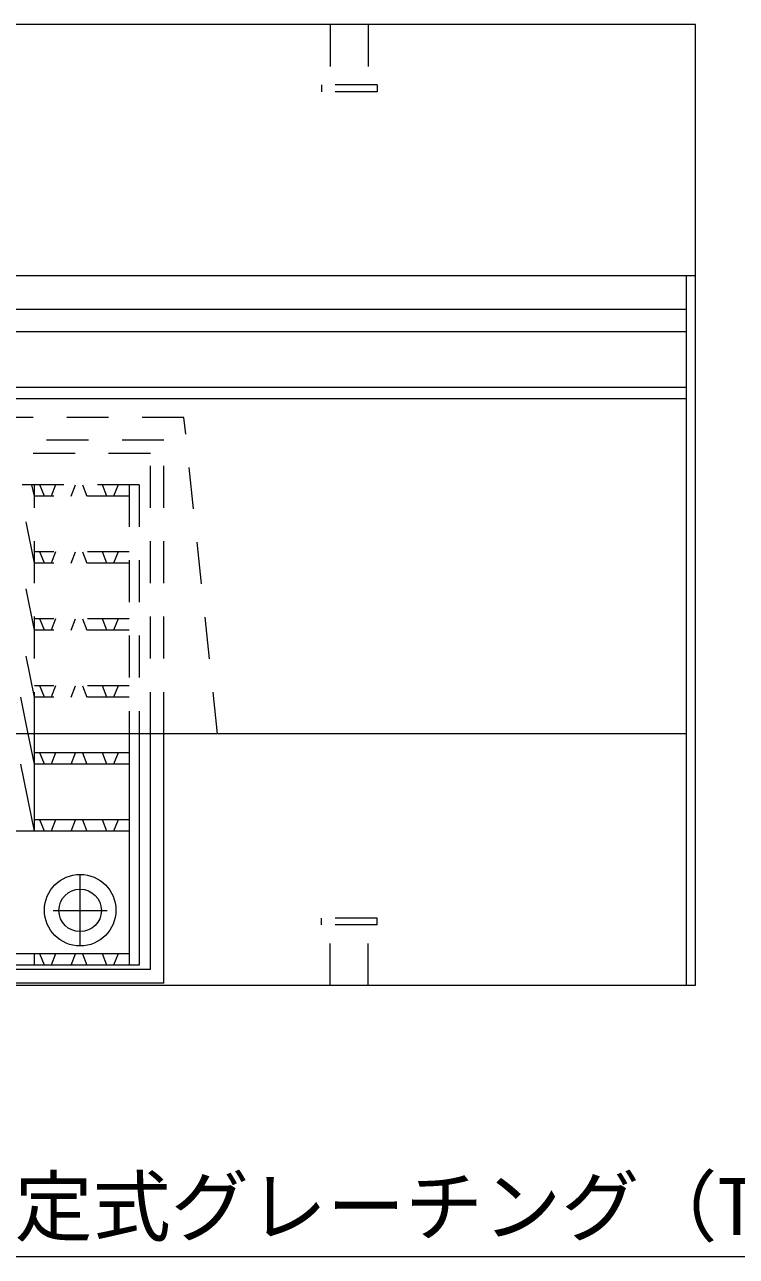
# Model space of a CAD drawing. Units: millimetres at full size; details may follow other scales. Extents: x 50430 to 101606, y 69050 to 91573.
# Drawn here: x 83091 to 83410, y 72097 to 72649 of the extents above; entities that cross this region are included whole.
import ezdxf
from ezdxf.enums import TextEntityAlignment as Align

# ---------------------------------------------------------------- set-up
doc = ezdxf.new("R2010")
doc.units = ezdxf.units.MM
doc.header["$LTSCALE"] = 50
doc.linetypes.add('USER1', pattern=[0.675, 0.375, -0.3])
doc.linetypes.add('USER2', pattern=[14.2875, 9.525, -1.5875, 1.5875, -1.5875])
for name, color, linetype, lineweight in [('インサート', 3, 'USER1', 9), ('グレーチング', 7, 'USER1', 5), ('寸法線', 7, 'Continuous', 13), ('本体', 2, 'Continuous', 9), ('補助線', 8, 'Continuous', 9)]:
    doc.layers.add(name, color=color, linetype=linetype, lineweight=lineweight)
doc.styles.add('ＭＳ ゴシック', font='')
doc.styles.get('ＭＳ ゴシック').set_extended_font_data('MS Gothic')

msp = doc.modelspace()

# ---------------------------------------------------------------- linework, layer by layer
at = {"layer": 'インサート'}
for p, q in [((83244.94, 72648.65), (83227.93, 72648.65)), ((83227.93, 72648.65), (83227.93, 72621.65)), ((83244.94, 72648.65), (83244.94, 72621.65)), ((83248.93, 72621.65), (83223.94, 72621.65)), ((83223.94, 72621.65), (83223.94, 72618.64)), ((83248.93, 72618.64), (83223.94, 72618.64)), ((83248.93, 72621.65), (83248.93, 72618.64)), ((83248.93, 72248.65), (83223.94, 72248.65)), ((83223.94, 72245.65), (83223.94, 72248.65)), ((83248.93, 72245.65), (83223.94, 72245.65)), ((83227.93, 72218.65), (83227.93, 72245.65)), ((83244.94, 72218.65), (83244.94, 72245.65)), ((83248.93, 72245.65), (83248.93, 72248.65))]:
    msp.add_line(p, q, dxfattribs=at)
at = {"layer": 'インサート', "linetype": 'Continuous'}
for centre, radius in [((83115.94, 72252.25), 16), ((83115.94, 72252.15), 9.5)]:
    msp.add_circle(centre, radius, dxfattribs=at)
at = {"layer": 'グレーチング'}
for p, q in [((83153.44, 72462.65), (82631.44, 72462.65)), ((83147.44, 72331.15), (83147.44, 72462.65)), ((83153.44, 72331.15), (83153.44, 72462.65)), ((83147.44, 72456.65), (82637.44, 72456.65)), ((83142.44, 72442.65), (82642.44, 72442.65)), ((83095.44, 72437.65), (83094.28, 72442.65)), ((83095.44, 72331.15), (83095.44, 72442.65)), ((83099.94, 72437.65), (83097.94, 72442.65)), ((83104.94, 72442.65), (83102.94, 72437.65)), ((83111.94, 72437.65), (83113.94, 72442.65)), ((83116.94, 72442.65), (83118.94, 72437.65)), ((83127.94, 72437.65), (83125.94, 72442.65)), ((83132.94, 72442.65), (83130.94, 72437.65)), ((83137.94, 72442.65), (83137.94, 72331.15)), ((83142.44, 72442.65), (83142.44, 72331.15)), ((83095.44, 72407.65), (83089.44, 72437.65)), ((83137.94, 72437.65), (83095.44, 72437.65)), ((83137.94, 72412.65), (83095.44, 72412.65)), ((83099.94, 72407.65), (83097.94, 72412.65)), ((83104.94, 72412.65), (83102.94, 72407.65)), ((83111.94, 72407.65), (83113.94, 72412.65)), ((83116.94, 72412.65), (83118.94, 72407.65)), ((83127.94, 72407.65), (83125.94, 72412.65)), ((83132.94, 72412.65), (83130.94, 72407.65)), ((83095.44, 72377.65), (83089.44, 72407.65)), ((83137.94, 72407.65), (83095.44, 72407.65)), ((83137.94, 72382.65), (83095.44, 72382.65)), ((83099.94, 72377.65), (83097.94, 72382.65)), ((83104.94, 72382.65), (83102.94, 72377.65)), ((83111.94, 72377.65), (83113.94, 72382.65)), ((83116.94, 72382.65), (83118.94, 72377.65)), ((83127.94, 72377.65), (83125.94, 72382.65)), ((83132.94, 72382.65), (83130.94, 72377.65)), ((83095.44, 72347.65), (83089.44, 72377.65)), ((83137.94, 72377.65), (83095.44, 72377.65)), ((83137.94, 72352.65), (83095.44, 72352.65)), ((83099.94, 72347.65), (83097.94, 72352.65)), ((83104.94, 72352.65), (83102.94, 72347.65)), ((83111.94, 72347.65), (83113.94, 72352.65)), ((83116.94, 72352.65), (83118.94, 72347.65)), ((83127.94, 72347.65), (83125.94, 72352.65)), ((83132.94, 72352.65), (83130.94, 72347.65)), ((83092.74, 72331.15), (83089.44, 72347.65)), ((83137.94, 72347.65), (83095.44, 72347.65))]:
    msp.add_line(p, q, dxfattribs=at)
at = {"layer": 'グレーチング', "linetype": 'Continuous'}
for p, q in [((83095.44, 72317.65), (83092.74, 72331.15)), ((83095.44, 72287.65), (83095.44, 72331.15)), ((83137.94, 72331.15), (83137.94, 72227.65)), ((83142.44, 72331.15), (83142.44, 72227.65)), ((83147.44, 72225.65), (83147.44, 72331.15)), ((83153.44, 72219.65), (83153.44, 72331.15)), ((83137.94, 72322.65), (83095.44, 72322.65)), ((83099.94, 72317.65), (83097.94, 72322.65)), ((83104.94, 72322.65), (83102.94, 72317.65)), ((83111.94, 72317.65), (83113.94, 72322.65)), ((83116.94, 72322.65), (83118.94, 72317.65)), ((83127.94, 72317.65), (83125.94, 72322.65)), ((83132.94, 72322.65), (83130.94, 72317.65)), ((83095.44, 72287.65), (83089.44, 72317.65)), ((83137.94, 72317.65), (83095.44, 72317.65)), ((83137.94, 72287.65), (83045.44, 72287.65)), ((83137.94, 72292.65), (83095.44, 72292.65)), ((83099.94, 72287.65), (83097.94, 72292.65)), ((83104.94, 72292.65), (83102.94, 72287.65)), ((83111.94, 72287.65), (83113.94, 72292.65)), ((83116.94, 72292.65), (83118.94, 72287.65)), ((83127.94, 72287.65), (83125.94, 72292.65)), ((83132.94, 72292.65), (83130.94, 72287.65)), ((83137.94, 72232.65), (83045.44, 72232.65)), ((83095.44, 72227.65), (83095.44, 72232.65)), ((83099.94, 72227.65), (83097.94, 72232.65)), ((83104.94, 72232.65), (83102.94, 72227.65)), ((83111.94, 72227.65), (83113.94, 72232.65)), ((83116.94, 72232.65), (83118.94, 72227.65)), ((83127.94, 72227.65), (83125.94, 72232.65)), ((83132.94, 72232.65), (83130.94, 72227.65)), ((83142.44, 72227.65), (82642.44, 72227.65)), ((83147.44, 72225.65), (82637.44, 72225.65)), ((83153.44, 72219.65), (82631.44, 72219.65))]:
    msp.add_line(p, q, dxfattribs=at)
at = {"layer": '寸法線'}
msp.add_lwpolyline([(82827.94, 72227.65), (82931.77, 72097.3), (83481.29, 72097.3)], dxfattribs=at)
at = {"layer": '本体', "lineweight": 20}
for p, q in [((83391.44, 72648.65), (82393.43, 72648.65)), ((83391.44, 72218.65), (83391.44, 72648.65)), ((82393.43, 72218.65), (83391.44, 72218.65))]:
    msp.add_line(p, q, dxfattribs=at)
at = {"layer": '本体'}
for p, q in [((83391.44, 72536.15), (82393.43, 72536.15)), ((83387.44, 72521.15), (82397.43, 72521.15)), ((83387.44, 72511.15), (82397.43, 72511.15)), ((83387.44, 72481.15), (82397.43, 72481.15)), ((83387.44, 72331.15), (82397.43, 72331.15))]:
    msp.add_line(p, q, dxfattribs=at)
at = {"layer": '本体', "color": 4, "lineweight": 5}
msp.add_line((83387.44, 72218.65), (83387.44, 72536.15), dxfattribs=at)
at = {"layer": '本体', "color": 4}
msp.add_line((83387.44, 72486.15), (82397.43, 72486.15), dxfattribs=at)
at = {"layer": '本体', "linetype": 'USER1'}
for p, q in [((83162.43, 72472.84), (82622.43, 72472.84)), ((83177.43, 72331.15), (83162.43, 72472.84))]:
    msp.add_line(p, q, dxfattribs=at)
at = {"layer": '補助線', "linetype": 'USER2'}
for p, q in [((83115.94, 72236.35), (83115.94, 72268.15)), ((83103.81, 72252.15), (83128.06, 72252.15))]:
    msp.add_line(p, q, dxfattribs=at)

# ---------------------------------------------------------------- texts
at = {"layer": '寸法線', "style": 'ＭＳ ゴシック'}
msp.add_text('ボルト固定式グレーチング（T-25）', height=25.63, dxfattribs=at).set_placement((82946.77, 72132.44), align=Align.TOP_LEFT)

doc.saveas('drawing.dxf')
